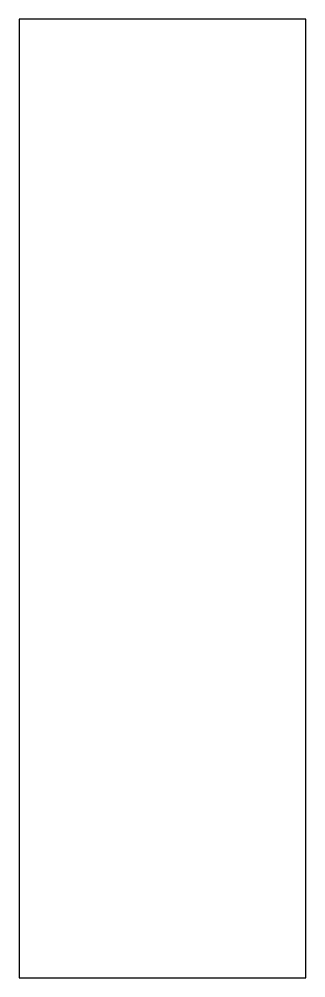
# Model space of a CAD drawing. Header units: inches. Extents: x -0.61 to 0.39, y -0.53 to 2.82.
import ezdxf

# ---------------------------------------------------------------- set-up
doc = ezdxf.new("R2010")
doc.units = ezdxf.units.IN
doc.header["$MEASUREMENT"] = 0

msp = doc.modelspace()

# ---------------------------------------------------------------- linework, layer by layer
msp.add_lwpolyline([(-0.6147, -0.5325), (0.3853, -0.5325), (0.3853, 2.8175), (-0.6147, 2.8175)], close=True)

doc.saveas('drawing.dxf')
